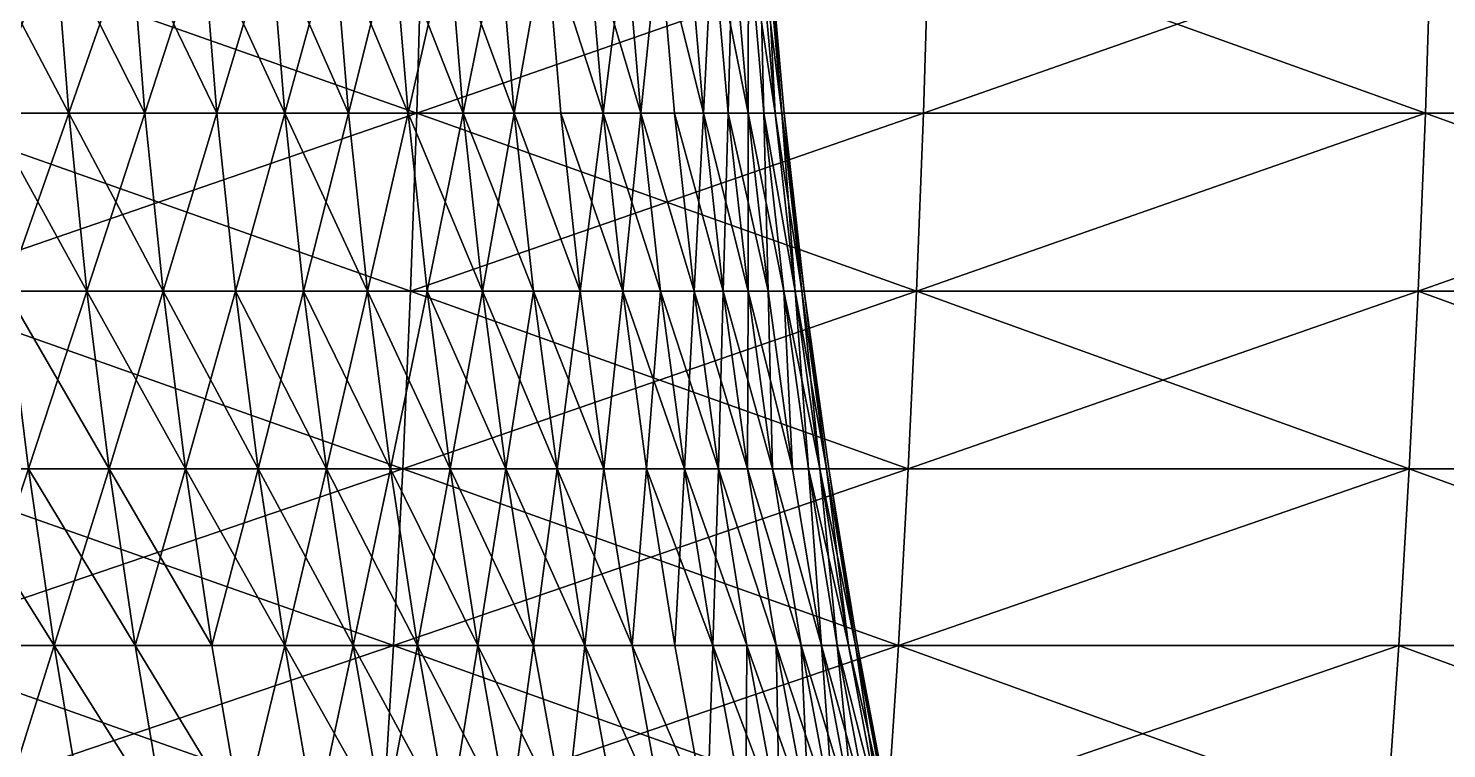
# Model space of a CAD drawing. Header units: millimetres. Extents: x -3250 to 6200, y -3250 to 3250.
# Drawn here: x 4519.8 to 4677.7, y -150.4 to -70.2 of the extents above; entities that cross this region are included whole.
import ezdxf

# ---------------------------------------------------------------- set-up
doc = ezdxf.new("R2010")
doc.units = ezdxf.units.MM
doc.header["$MEASUREMENT"] = 0
doc.layers.add('MESH_3D', color=2, linetype='CONTINUOUS')

msp = doc.modelspace()

# ---------------------------------------------------------------- linework, layer by layer
at = {"layer": 'MESH_3D'}
for points in [[(4506.75, -59.78, 508.76), (4563.1, -79.65, 528.74), (4506.24, -79.65, 510.42)], [(4563.1, -79.65, 26171.26), (4506.75, -59.78, 26191.24), (4506.24, -79.65, 26189.58)], [(4506.75, -59.78, 508.76), (4563.66, -59.78, 527.09), (4563.1, -79.65, 528.74)], [(4563.66, -59.78, 26172.91), (4506.75, -59.78, 26191.24), (4563.1, -79.65, 26171.26)], [(4513.89, -59.78, 2434.01), (4524.36, -79.65, 2451.17), (4522.79, -59.78, 2451.92)], [(4515.44, -79.65, 2433.22), (4524.36, -79.65, 2451.17), (4513.89, -59.78, 2434.01)], [(4522.79, -59.78, 24248.08), (4515.44, -79.65, 24266.78), (4513.89, -59.78, 24265.99)], [(4524.36, -79.65, 24248.83), (4515.44, -79.65, 24266.78), (4522.79, -59.78, 24248.08)], [(4524.36, -79.65, 2451.17), (4531.24, -59.78, 2470.05), (4522.79, -59.78, 2451.92)], [(4532.83, -79.65, 24230.66), (4522.79, -59.78, 24248.08), (4531.24, -59.78, 24229.95)], [(4532.83, -79.65, 24230.66), (4524.36, -79.65, 24248.83), (4522.79, -59.78, 24248.08)], [(4524.36, -79.65, 2451.17), (4532.83, -79.65, 2469.34), (4531.24, -59.78, 2470.05)], [(4532.83, -79.65, 2469.34), (4539.24, -59.78, 2488.38), (4531.24, -59.78, 2470.05)], [(4540.84, -79.65, 24212.29), (4531.24, -59.78, 24229.95), (4539.24, -59.78, 24211.62)], [(4540.84, -79.65, 24212.29), (4532.83, -79.65, 24230.66), (4531.24, -59.78, 24229.95)], [(4532.83, -79.65, 2469.34), (4540.84, -79.65, 2487.71), (4539.24, -59.78, 2488.38)], [(4540.84, -79.65, 2487.71), (4546.78, -59.78, 2506.91), (4539.24, -59.78, 2488.38)], [(4548.4, -79.65, 24193.73), (4540.84, -79.65, 24212.29), (4539.24, -59.78, 24211.62)], [(4548.4, -79.65, 24193.73), (4539.24, -59.78, 24211.62), (4546.78, -59.78, 24193.09)], [(4540.84, -79.65, 2487.71), (4548.4, -79.65, 2506.27), (4546.78, -59.78, 2506.91)], [(4546.78, -59.78, 2506.91), (4555.49, -79.65, 2525.02), (4553.86, -59.78, 2525.62)], [(4548.4, -79.65, 2506.27), (4555.49, -79.65, 2525.02), (4546.78, -59.78, 2506.91)], [(4553.86, -59.78, 24174.38), (4548.4, -79.65, 24193.73), (4546.78, -59.78, 24193.09)], [(4555.49, -79.65, 24174.98), (4548.4, -79.65, 24193.73), (4553.86, -59.78, 24174.38)], [(4555.49, -79.65, 2525.02), (4560.46, -59.78, 2544.5), (4553.86, -59.78, 2525.62)], [(4562.11, -79.65, 24156.06), (4555.49, -79.65, 24174.98), (4553.86, -59.78, 24174.38)], [(4562.11, -79.65, 24156.06), (4553.86, -59.78, 24174.38), (4560.46, -59.78, 24155.5)], [(4555.49, -79.65, 2525.02), (4562.11, -79.65, 2543.94), (4560.46, -59.78, 2544.5)], [(4562.11, -79.65, 2543.94), (4566.6, -59.78, 2563.54), (4560.46, -59.78, 2544.5)], [(4568.26, -79.65, 24136.98), (4560.46, -59.78, 24155.5), (4566.6, -59.78, 24136.46)], [(4568.26, -79.65, 24136.98), (4562.11, -79.65, 24156.06), (4560.46, -59.78, 24155.5)], [(4562.11, -79.65, 2543.94), (4568.26, -79.65, 2563.02), (4566.6, -59.78, 2563.54)], [(4563.1, -79.65, 528.74), (4620.08, -59.78, 546.84), (4619.49, -79.65, 548.47)], [(4563.66, -59.78, 527.09), (4620.08, -59.78, 546.84), (4563.1, -79.65, 528.74)], [(4620.08, -59.78, 26153.16), (4563.1, -79.65, 26171.26), (4619.49, -79.65, 26151.53)], [(4620.08, -59.78, 26153.16), (4563.66, -59.78, 26172.91), (4563.1, -79.65, 26171.26)], [(4568.26, -79.65, 2563.02), (4572.25, -59.78, 2582.72), (4566.6, -59.78, 2563.54)], [(4573.93, -79.65, 24117.75), (4566.6, -59.78, 24136.46), (4572.25, -59.78, 24117.28)], [(4573.93, -79.65, 24117.75), (4568.26, -79.65, 24136.98), (4566.6, -59.78, 24136.46)], [(4568.26, -79.65, 2563.02), (4573.93, -79.65, 2582.25), (4572.25, -59.78, 2582.72)], [(4573.93, -79.65, 2582.25), (4577.43, -59.78, 2602.04), (4572.25, -59.78, 2582.72)], [(4577.43, -59.78, 24097.96), (4573.93, -79.65, 24117.75), (4572.25, -59.78, 24117.28)], [(4573.93, -79.65, 2582.25), (4579.11, -79.65, 2601.61), (4577.43, -59.78, 2602.04)], [(4579.11, -79.65, 24098.39), (4573.93, -79.65, 24117.75), (4577.43, -59.78, 24097.96)], [(4577.43, -59.78, 2602.04), (4583.82, -79.65, 2621.1), (4582.12, -59.78, 2621.49)], [(4579.11, -79.65, 2601.61), (4583.82, -79.65, 2621.1), (4577.43, -59.78, 2602.04)], [(4583.82, -79.65, 24078.9), (4579.11, -79.65, 24098.39), (4577.43, -59.78, 24097.96)], [(4583.82, -79.65, 24078.9), (4577.43, -59.78, 24097.96), (4582.12, -59.78, 24078.51)], [(4583.82, -79.65, 2621.1), (4586.33, -59.78, 2641.04), (4582.12, -59.78, 2621.49)], [(4588.03, -79.65, 24059.3), (4583.82, -79.65, 24078.9), (4582.12, -59.78, 24078.51)], [(4588.03, -79.65, 24059.3), (4582.12, -59.78, 24078.51), (4586.33, -59.78, 24058.96)], [(4583.82, -79.65, 2621.1), (4588.03, -79.65, 2640.7), (4586.33, -59.78, 2641.04)], [(4588.03, -79.65, 2640.7), (4590.05, -59.78, 2660.69), (4586.33, -59.78, 2641.04)], [(4590.05, -59.78, 24039.31), (4588.03, -79.65, 24059.3), (4586.33, -59.78, 24058.96)], [(4588.03, -79.65, 2640.7), (4591.76, -79.65, 2660.39), (4590.05, -59.78, 2660.69)], [(4591.76, -79.65, 24039.61), (4588.03, -79.65, 24059.3), (4590.05, -59.78, 24039.31)], [(4590.05, -59.78, 2660.69), (4595, -79.65, 2680.17), (4593.28, -59.78, 2680.43)], [(4591.76, -79.65, 2660.39), (4595, -79.65, 2680.17), (4590.05, -59.78, 2660.69)], [(4595, -79.65, 24019.83), (4590.05, -59.78, 24039.31), (4593.28, -59.78, 24019.57)], [(4595, -79.65, 24019.83), (4591.76, -79.65, 24039.61), (4590.05, -59.78, 24039.31)], [(4595, -79.65, 2680.17), (4596.01, -59.78, 2700.25), (4593.28, -59.78, 2680.43)], [(4596.01, -59.78, 23999.75), (4595, -79.65, 24019.83), (4593.28, -59.78, 24019.57)], [(4595, -79.65, 2680.17), (4597.74, -79.65, 2700.03), (4596.01, -59.78, 2700.25)], [(4597.74, -79.65, 23999.97), (4595, -79.65, 24019.83), (4596.01, -59.78, 23999.75)], [(4597.74, -79.65, 2700.03), (4598.25, -59.78, 2720.12), (4596.01, -59.78, 2700.25)], [(4599.98, -79.65, 23980.05), (4597.74, -79.65, 23999.97), (4596.01, -59.78, 23999.75)], [(4599.98, -79.65, 23980.05), (4596.01, -59.78, 23999.75), (4598.25, -59.78, 23979.88)], [(4597.74, -79.65, 2700.03), (4599.98, -79.65, 2719.95), (4598.25, -59.78, 2720.12)], [(4599.98, -79.65, 2719.95), (4599.99, -59.78, 2740.05), (4598.25, -59.78, 2720.12)], [(4599.99, -59.78, 23959.95), (4599.98, -79.65, 23980.05), (4598.25, -59.78, 23979.88)], [(4599.98, -79.65, 2719.95), (4601.73, -79.65, 2739.92), (4599.99, -59.78, 2740.05)], [(4601.73, -79.65, 23960.08), (4599.98, -79.65, 23980.05), (4599.99, -59.78, 23959.95)], [(4601.73, -79.65, 2739.92), (4601.24, -59.78, 2760.01), (4599.99, -59.78, 2740.05)], [(4602.98, -79.65, 23940.07), (4599.99, -59.78, 23959.95), (4601.24, -59.78, 23939.99)], [(4602.98, -79.65, 23940.07), (4601.73, -79.65, 23960.08), (4599.99, -59.78, 23959.95)], [(4602.98, -79.65, 2759.93), (4601.99, -59.78, 2780), (4601.24, -59.78, 2760.01)], [(4601.73, -79.65, 2739.92), (4602.98, -79.65, 2759.93), (4601.24, -59.78, 2760.01)], [(4603.73, -79.65, 23920.04), (4601.24, -59.78, 23939.99), (4601.99, -59.78, 23920)], [(4603.73, -79.65, 23920.04), (4602.98, -79.65, 23940.07), (4601.24, -59.78, 23939.99)], [(4603.73, -79.65, 2779.96), (4602.24, -59.78, 2800), (4601.99, -59.78, 2780)], [(4602.98, -79.65, 2759.93), (4603.73, -79.65, 2779.96), (4601.99, -59.78, 2780)], [(4603.73, -79.65, 23920.04), (4601.99, -59.78, 23920), (4602.24, -59.78, 23900)], [(4603.73, -79.65, 2779.96), (4603.98, -79.65, 2800), (4602.24, -59.78, 2800)], [(4602.24, -59.78, 23900), (4602.24, -59.78, 2800), (4603.98, -79.65, 2800)], [(4603.98, -79.65, 23900), (4602.24, -59.78, 23900), (4603.98, -79.65, 2800)], [(4603.73, -79.65, 23920.04), (4602.24, -59.78, 23900), (4603.98, -79.65, 23900)], [(4620.08, -59.78, 546.84), (4675.37, -79.65, 569.6), (4619.49, -79.65, 548.47)], [(4676, -59.78, 26132.01), (4620.08, -59.78, 26153.16), (4619.49, -79.65, 26151.53)], [(4676, -59.78, 26132.01), (4619.49, -79.65, 26151.53), (4675.37, -79.65, 26130.4)], [(4620.08, -59.78, 546.84), (4676, -59.78, 567.99), (4675.37, -79.65, 569.6)], [(4676, -59.78, 567.99), (4730.7, -79.65, 592.12), (4675.37, -79.65, 569.6)], [(4730.7, -79.65, 26107.88), (4676, -59.78, 26132.01), (4675.37, -79.65, 26130.4)], [(4676, -59.78, 567.99), (4731.37, -59.78, 590.52), (4730.7, -79.65, 592.12)], [(4731.37, -59.78, 26109.48), (4676, -59.78, 26132.01), (4730.7, -79.65, 26107.88)], [(4506.24, -79.65, 510.42), (4562.39, -99.47, 530.86), (4505.58, -99.47, 512.56)], [(4563.1, -79.65, 26171.26), (4506.24, -79.65, 26189.58), (4505.58, -99.47, 26187.44)], [(4563.1, -79.65, 26171.26), (4505.58, -99.47, 26187.44), (4562.39, -99.47, 26169.14)], [(4506.24, -79.65, 510.42), (4563.1, -79.65, 528.74), (4562.39, -99.47, 530.86)], [(4517.42, -99.47, 2432.2), (4524.36, -79.65, 2451.17), (4515.44, -79.65, 2433.22)], [(4526.37, -99.47, 24249.8), (4515.44, -79.65, 24266.78), (4524.36, -79.65, 24248.83)], [(4526.37, -99.47, 24249.8), (4517.42, -99.47, 24267.8), (4515.44, -79.65, 24266.78)], [(4517.42, -99.47, 2432.2), (4526.37, -99.47, 2450.2), (4524.36, -79.65, 2451.17)], [(4526.37, -99.47, 2450.2), (4532.83, -79.65, 2469.34), (4524.36, -79.65, 2451.17)], [(4534.86, -99.47, 24231.58), (4524.36, -79.65, 24248.83), (4532.83, -79.65, 24230.66)], [(4534.86, -99.47, 24231.58), (4526.37, -99.47, 24249.8), (4524.36, -79.65, 24248.83)], [(4526.37, -99.47, 2450.2), (4534.86, -99.47, 2468.42), (4532.83, -79.65, 2469.34)], [(4534.86, -99.47, 2468.42), (4540.84, -79.65, 2487.71), (4532.83, -79.65, 2469.34)], [(4540.84, -79.65, 24212.29), (4534.86, -99.47, 24231.58), (4532.83, -79.65, 24230.66)], [(4534.86, -99.47, 2468.42), (4542.9, -99.47, 2486.84), (4540.84, -79.65, 2487.71)], [(4542.9, -99.47, 24213.16), (4534.86, -99.47, 24231.58), (4540.84, -79.65, 24212.29)], [(4542.9, -99.47, 2486.84), (4548.4, -79.65, 2506.27), (4540.84, -79.65, 2487.71)], [(4548.4, -79.65, 24193.73), (4542.9, -99.47, 24213.16), (4540.84, -79.65, 24212.29)], [(4542.9, -99.47, 2486.84), (4550.48, -99.47, 2505.46), (4548.4, -79.65, 2506.27)], [(4550.48, -99.47, 24194.54), (4542.9, -99.47, 24213.16), (4548.4, -79.65, 24193.73)], [(4550.48, -99.47, 2505.46), (4555.49, -79.65, 2525.02), (4548.4, -79.65, 2506.27)], [(4557.59, -99.47, 24175.74), (4550.48, -99.47, 24194.54), (4548.4, -79.65, 24193.73)], [(4557.59, -99.47, 24175.74), (4548.4, -79.65, 24193.73), (4555.49, -79.65, 24174.98)], [(4550.48, -99.47, 2505.46), (4557.59, -99.47, 2524.26), (4555.49, -79.65, 2525.02)], [(4557.59, -99.47, 2524.26), (4562.11, -79.65, 2543.94), (4555.49, -79.65, 2525.02)], [(4562.11, -79.65, 24156.06), (4557.59, -99.47, 24175.74), (4555.49, -79.65, 24174.98)], [(4557.59, -99.47, 2524.26), (4564.23, -99.47, 2543.23), (4562.11, -79.65, 2543.94)], [(4564.23, -99.47, 24156.77), (4557.59, -99.47, 24175.74), (4562.11, -79.65, 24156.06)], [(4564.23, -99.47, 2543.23), (4568.26, -79.65, 2563.02), (4562.11, -79.65, 2543.94)], [(4570.39, -99.47, 24137.63), (4562.11, -79.65, 24156.06), (4568.26, -79.65, 24136.98)], [(4570.39, -99.47, 24137.63), (4564.23, -99.47, 24156.77), (4562.11, -79.65, 24156.06)], [(4563.1, -79.65, 528.74), (4618.72, -99.47, 550.57), (4562.39, -99.47, 530.86)], [(4619.49, -79.65, 26151.53), (4563.1, -79.65, 26171.26), (4562.39, -99.47, 26169.14)], [(4619.49, -79.65, 26151.53), (4562.39, -99.47, 26169.14), (4618.72, -99.47, 26149.43)], [(4563.1, -79.65, 528.74), (4619.49, -79.65, 548.47), (4618.72, -99.47, 550.57)], [(4564.23, -99.47, 2543.23), (4570.39, -99.47, 2562.37), (4568.26, -79.65, 2563.02)], [(4570.39, -99.47, 2562.37), (4573.93, -79.65, 2582.25), (4568.26, -79.65, 2563.02)], [(4576.08, -99.47, 24118.35), (4570.39, -99.47, 24137.63), (4568.26, -79.65, 24136.98)], [(4576.08, -99.47, 24118.35), (4568.26, -79.65, 24136.98), (4573.93, -79.65, 24117.75)], [(4570.39, -99.47, 2562.37), (4576.08, -99.47, 2581.65), (4573.93, -79.65, 2582.25)], [(4573.93, -79.65, 2582.25), (4581.28, -99.47, 2601.06), (4579.11, -79.65, 2601.61)], [(4576.08, -99.47, 2581.65), (4581.28, -99.47, 2601.06), (4573.93, -79.65, 2582.25)], [(4581.28, -99.47, 24098.94), (4573.93, -79.65, 24117.75), (4579.11, -79.65, 24098.39)], [(4581.28, -99.47, 24098.94), (4576.08, -99.47, 24118.35), (4573.93, -79.65, 24117.75)], [(4581.28, -99.47, 2601.06), (4583.82, -79.65, 2621.1), (4579.11, -79.65, 2601.61)], [(4586, -99.47, 24079.4), (4581.28, -99.47, 24098.94), (4579.11, -79.65, 24098.39)], [(4586, -99.47, 24079.4), (4579.11, -79.65, 24098.39), (4583.82, -79.65, 24078.9)], [(4581.28, -99.47, 2601.06), (4586, -99.47, 2620.6), (4583.82, -79.65, 2621.1)], [(4586, -99.47, 2620.6), (4588.03, -79.65, 2640.7), (4583.82, -79.65, 2621.1)], [(4590.22, -99.47, 24059.75), (4583.82, -79.65, 24078.9), (4588.03, -79.65, 24059.3)], [(4590.22, -99.47, 24059.75), (4586, -99.47, 24079.4), (4583.82, -79.65, 24078.9)], [(4586, -99.47, 2620.6), (4590.22, -99.47, 2640.25), (4588.03, -79.65, 2640.7)], [(4588.03, -79.65, 2640.7), (4593.96, -99.47, 2660), (4591.76, -79.65, 2660.39)], [(4590.22, -99.47, 2640.25), (4593.96, -99.47, 2660), (4588.03, -79.65, 2640.7)], [(4593.96, -99.47, 24040), (4590.22, -99.47, 24059.75), (4588.03, -79.65, 24059.3)], [(4593.96, -99.47, 24040), (4588.03, -79.65, 24059.3), (4591.76, -79.65, 24039.61)], [(4593.96, -99.47, 2660), (4595, -79.65, 2680.17), (4591.76, -79.65, 2660.39)], [(4597.2, -99.47, 24020.16), (4593.96, -99.47, 24040), (4591.76, -79.65, 24039.61)], [(4597.2, -99.47, 24020.16), (4591.76, -79.65, 24039.61), (4595, -79.65, 24019.83)], [(4593.96, -99.47, 2660), (4597.2, -99.47, 2679.84), (4595, -79.65, 2680.17)], [(4597.2, -99.47, 2679.84), (4597.74, -79.65, 2700.03), (4595, -79.65, 2680.17)], [(4599.95, -99.47, 24000.25), (4597.2, -99.47, 24020.16), (4595, -79.65, 24019.83)], [(4599.95, -99.47, 24000.25), (4595, -79.65, 24019.83), (4597.74, -79.65, 23999.97)], [(4597.2, -99.47, 2679.84), (4599.95, -99.47, 2699.75), (4597.74, -79.65, 2700.03)], [(4599.95, -99.47, 2699.75), (4599.98, -79.65, 2719.95), (4597.74, -79.65, 2700.03)], [(4602.2, -99.47, 23980.27), (4599.95, -99.47, 24000.25), (4597.74, -79.65, 23999.97)], [(4602.2, -99.47, 23980.27), (4597.74, -79.65, 23999.97), (4599.98, -79.65, 23980.05)], [(4599.95, -99.47, 2699.75), (4602.2, -99.47, 2719.73), (4599.98, -79.65, 2719.95)], [(4602.2, -99.47, 2719.73), (4601.73, -79.65, 2739.92), (4599.98, -79.65, 2719.95)], [(4603.95, -99.47, 23960.25), (4602.2, -99.47, 23980.27), (4599.98, -79.65, 23980.05)], [(4603.95, -99.47, 23960.25), (4599.98, -79.65, 23980.05), (4601.73, -79.65, 23960.08)], [(4601.73, -79.65, 2739.92), (4605.21, -99.47, 2759.81), (4602.98, -79.65, 2759.93)], [(4603.95, -99.47, 2739.75), (4605.21, -99.47, 2759.81), (4601.73, -79.65, 2739.92)], [(4602.2, -99.47, 2719.73), (4603.95, -99.47, 2739.75), (4601.73, -79.65, 2739.92)], [(4605.21, -99.47, 23940.19), (4603.95, -99.47, 23960.25), (4601.73, -79.65, 23960.08)], [(4605.21, -99.47, 23940.19), (4601.73, -79.65, 23960.08), (4602.98, -79.65, 23940.07)], [(4605.21, -99.47, 2759.81), (4603.73, -79.65, 2779.96), (4602.98, -79.65, 2759.93)], [(4605.96, -99.47, 23920.1), (4605.21, -99.47, 23940.19), (4602.98, -79.65, 23940.07)], [(4605.96, -99.47, 23920.1), (4602.98, -79.65, 23940.07), (4603.73, -79.65, 23920.04)], [(4603.73, -79.65, 2779.96), (4606.21, -99.47, 2800), (4603.98, -79.65, 2800)], [(4605.96, -99.47, 2779.9), (4606.21, -99.47, 2800), (4603.73, -79.65, 2779.96)], [(4605.21, -99.47, 2759.81), (4605.96, -99.47, 2779.9), (4603.73, -79.65, 2779.96)], [(4605.96, -99.47, 23920.1), (4603.73, -79.65, 23920.04), (4603.98, -79.65, 23900)], [(4606.21, -99.47, 23900), (4603.98, -79.65, 23900), (4603.98, -79.65, 2800)], [(4606.21, -99.47, 23900), (4603.98, -79.65, 2800), (4606.21, -99.47, 2800)], [(4605.96, -99.47, 23920.1), (4603.98, -79.65, 23900), (4606.21, -99.47, 23900)], [(4618.72, -99.47, 550.57), (4675.37, -79.65, 569.6), (4674.55, -99.47, 571.68)], [(4619.49, -79.65, 548.47), (4675.37, -79.65, 569.6), (4618.72, -99.47, 550.57)], [(4675.37, -79.65, 26130.4), (4618.72, -99.47, 26149.43), (4674.55, -99.47, 26128.32)], [(4675.37, -79.65, 26130.4), (4619.49, -79.65, 26151.53), (4618.72, -99.47, 26149.43)], [(4675.37, -79.65, 569.6), (4729.83, -99.47, 594.18), (4674.55, -99.47, 571.68)], [(4730.7, -79.65, 26107.88), (4674.55, -99.47, 26128.32), (4729.83, -99.47, 26105.82)], [(4730.7, -79.65, 26107.88), (4675.37, -79.65, 26130.4), (4674.55, -99.47, 26128.32)], [(4675.37, -79.65, 569.6), (4730.7, -79.65, 592.12), (4729.83, -99.47, 594.18)], [(4505.58, -99.47, 512.56), (4561.52, -119.23, 533.44), (4504.78, -119.23, 515.16)], [(4561.52, -119.23, 26166.56), (4505.58, -99.47, 26187.44), (4504.78, -119.23, 26184.84)], [(4505.58, -99.47, 512.56), (4562.39, -99.47, 530.86), (4561.52, -119.23, 533.44)], [(4562.39, -99.47, 26169.14), (4505.58, -99.47, 26187.44), (4561.52, -119.23, 26166.56)], [(4510.42, -119.23, 2413.12), (4519.85, -119.23, 2430.96), (4517.42, -99.47, 2432.2)], [(4519.85, -119.23, 2430.96), (4526.37, -99.47, 2450.2), (4517.42, -99.47, 2432.2)], [(4528.83, -119.23, 24250.98), (4519.85, -119.23, 24269.04), (4517.42, -99.47, 24267.8)], [(4528.83, -119.23, 24250.98), (4517.42, -99.47, 24267.8), (4526.37, -99.47, 24249.8)], [(4519.85, -119.23, 2430.96), (4528.83, -119.23, 2449.02), (4526.37, -99.47, 2450.2)], [(4528.83, -119.23, 2449.02), (4534.86, -99.47, 2468.42), (4526.37, -99.47, 2450.2)], [(4537.35, -119.23, 24232.7), (4528.83, -119.23, 24250.98), (4526.37, -99.47, 24249.8)], [(4537.35, -119.23, 24232.7), (4526.37, -99.47, 24249.8), (4534.86, -99.47, 24231.58)], [(4528.83, -119.23, 2449.02), (4537.35, -119.23, 2467.3), (4534.86, -99.47, 2468.42)], [(4537.35, -119.23, 2467.3), (4542.9, -99.47, 2486.84), (4534.86, -99.47, 2468.42)], [(4545.41, -119.23, 24214.22), (4534.86, -99.47, 24231.58), (4542.9, -99.47, 24213.16)], [(4545.41, -119.23, 24214.22), (4537.35, -119.23, 24232.7), (4534.86, -99.47, 24231.58)], [(4537.35, -119.23, 2467.3), (4545.41, -119.23, 2485.78), (4542.9, -99.47, 2486.84)], [(4545.41, -119.23, 2485.78), (4550.48, -99.47, 2505.46), (4542.9, -99.47, 2486.84)], [(4553.02, -119.23, 24195.54), (4545.41, -119.23, 24214.22), (4542.9, -99.47, 24213.16)], [(4553.02, -119.23, 24195.54), (4542.9, -99.47, 24213.16), (4550.48, -99.47, 24194.54)], [(4545.41, -119.23, 2485.78), (4553.02, -119.23, 2504.46), (4550.48, -99.47, 2505.46)], [(4553.02, -119.23, 2504.46), (4557.59, -99.47, 2524.26), (4550.48, -99.47, 2505.46)], [(4560.15, -119.23, 24176.67), (4553.02, -119.23, 24195.54), (4550.48, -99.47, 24194.54)], [(4560.15, -119.23, 24176.67), (4550.48, -99.47, 24194.54), (4557.59, -99.47, 24175.74)], [(4553.02, -119.23, 2504.46), (4560.15, -119.23, 2523.33), (4557.59, -99.47, 2524.26)], [(4560.15, -119.23, 2523.33), (4564.23, -99.47, 2543.23), (4557.59, -99.47, 2524.26)], [(4566.81, -119.23, 24157.64), (4560.15, -119.23, 24176.67), (4557.59, -99.47, 24175.74)], [(4566.81, -119.23, 24157.64), (4557.59, -99.47, 24175.74), (4564.23, -99.47, 24156.77)], [(4560.15, -119.23, 2523.33), (4566.81, -119.23, 2542.36), (4564.23, -99.47, 2543.23)], [(4562.39, -99.47, 530.86), (4617.79, -119.23, 553.13), (4561.52, -119.23, 533.44)], [(4618.72, -99.47, 26149.43), (4562.39, -99.47, 26169.14), (4561.52, -119.23, 26166.56)], [(4618.72, -99.47, 26149.43), (4561.52, -119.23, 26166.56), (4617.79, -119.23, 26146.87)], [(4562.39, -99.47, 530.86), (4618.72, -99.47, 550.57), (4617.79, -119.23, 553.13)], [(4566.81, -119.23, 2542.36), (4570.39, -99.47, 2562.37), (4564.23, -99.47, 2543.23)], [(4573, -119.23, 24138.44), (4566.81, -119.23, 24157.64), (4564.23, -99.47, 24156.77)], [(4573, -119.23, 24138.44), (4564.23, -99.47, 24156.77), (4570.39, -99.47, 24137.63)], [(4566.81, -119.23, 2542.36), (4573, -119.23, 2561.56), (4570.39, -99.47, 2562.37)], [(4573, -119.23, 2561.56), (4576.08, -99.47, 2581.65), (4570.39, -99.47, 2562.37)], [(4578.7, -119.23, 24119.09), (4573, -119.23, 24138.44), (4570.39, -99.47, 24137.63)], [(4578.7, -119.23, 24119.09), (4570.39, -99.47, 24137.63), (4576.08, -99.47, 24118.35)], [(4573, -119.23, 2561.56), (4578.7, -119.23, 2580.91), (4576.08, -99.47, 2581.65)], [(4578.7, -119.23, 2580.91), (4581.28, -99.47, 2601.06), (4576.08, -99.47, 2581.65)], [(4583.92, -119.23, 24099.61), (4578.7, -119.23, 24119.09), (4576.08, -99.47, 24118.35)], [(4583.92, -119.23, 24099.61), (4576.08, -99.47, 24118.35), (4581.28, -99.47, 24098.94)], [(4578.7, -119.23, 2580.91), (4583.92, -119.23, 2600.39), (4581.28, -99.47, 2601.06)], [(4583.92, -119.23, 2600.39), (4586, -99.47, 2620.6), (4581.28, -99.47, 2601.06)], [(4586, -99.47, 24079.4), (4583.92, -119.23, 24099.61), (4581.28, -99.47, 24098.94)], [(4583.92, -119.23, 2600.39), (4588.65, -119.23, 2619.99), (4586, -99.47, 2620.6)], [(4588.65, -119.23, 24080.01), (4583.92, -119.23, 24099.61), (4586, -99.47, 24079.4)], [(4588.65, -119.23, 2619.99), (4590.22, -99.47, 2640.25), (4586, -99.47, 2620.6)], [(4592.9, -119.23, 24060.29), (4586, -99.47, 24079.4), (4590.22, -99.47, 24059.75)], [(4592.9, -119.23, 24060.29), (4588.65, -119.23, 24080.01), (4586, -99.47, 24079.4)], [(4588.65, -119.23, 2619.99), (4592.9, -119.23, 2639.71), (4590.22, -99.47, 2640.25)], [(4592.9, -119.23, 2639.71), (4593.96, -99.47, 2660), (4590.22, -99.47, 2640.25)], [(4596.65, -119.23, 24040.47), (4592.9, -119.23, 24060.29), (4590.22, -99.47, 24059.75)], [(4596.65, -119.23, 24040.47), (4590.22, -99.47, 24059.75), (4593.96, -99.47, 24040)], [(4592.9, -119.23, 2639.71), (4596.65, -119.23, 2659.53), (4593.96, -99.47, 2660)], [(4596.65, -119.23, 2659.53), (4597.2, -99.47, 2679.84), (4593.96, -99.47, 2660)], [(4599.9, -119.23, 24020.57), (4593.96, -99.47, 24040), (4597.2, -99.47, 24020.16)], [(4599.9, -119.23, 24020.57), (4596.65, -119.23, 24040.47), (4593.96, -99.47, 24040)], [(4596.65, -119.23, 2659.53), (4599.9, -119.23, 2679.43), (4597.2, -99.47, 2679.84)], [(4599.9, -119.23, 2679.43), (4599.95, -99.47, 2699.75), (4597.2, -99.47, 2679.84)], [(4602.66, -119.23, 24000.59), (4599.9, -119.23, 24020.57), (4597.2, -99.47, 24020.16)], [(4602.66, -119.23, 24000.59), (4597.2, -99.47, 24020.16), (4599.95, -99.47, 24000.25)], [(4599.9, -119.23, 2679.43), (4602.66, -119.23, 2699.41), (4599.95, -99.47, 2699.75)], [(4602.66, -119.23, 2699.41), (4602.2, -99.47, 2719.73), (4599.95, -99.47, 2699.75)], [(4604.92, -119.23, 23980.54), (4602.66, -119.23, 24000.59), (4599.95, -99.47, 24000.25)], [(4604.92, -119.23, 23980.54), (4599.95, -99.47, 24000.25), (4602.2, -99.47, 23980.27)], [(4604.92, -119.23, 2719.46), (4603.95, -99.47, 2739.75), (4602.2, -99.47, 2719.73)], [(4602.66, -119.23, 2699.41), (4604.92, -119.23, 2719.46), (4602.2, -99.47, 2719.73)], [(4603.95, -99.47, 23960.25), (4604.92, -119.23, 23980.54), (4602.2, -99.47, 23980.27)], [(4606.67, -119.23, 2739.55), (4605.21, -99.47, 2759.81), (4603.95, -99.47, 2739.75)], [(4604.92, -119.23, 2719.46), (4606.67, -119.23, 2739.55), (4603.95, -99.47, 2739.75)], [(4606.67, -119.23, 23960.45), (4604.92, -119.23, 23980.54), (4603.95, -99.47, 23960.25)], [(4607.93, -119.23, 23940.32), (4606.67, -119.23, 23960.45), (4603.95, -99.47, 23960.25)], [(4607.93, -119.23, 23940.32), (4603.95, -99.47, 23960.25), (4605.21, -99.47, 23940.19)], [(4607.93, -119.23, 2759.68), (4605.96, -99.47, 2779.9), (4605.21, -99.47, 2759.81)], [(4606.67, -119.23, 2739.55), (4607.93, -119.23, 2759.68), (4605.21, -99.47, 2759.81)], [(4608.68, -119.23, 23920.17), (4607.93, -119.23, 23940.32), (4605.21, -99.47, 23940.19)], [(4608.68, -119.23, 23920.17), (4605.21, -99.47, 23940.19), (4605.96, -99.47, 23920.1)], [(4608.68, -119.23, 2779.83), (4606.21, -99.47, 2800), (4605.96, -99.47, 2779.9)], [(4607.93, -119.23, 2759.68), (4608.68, -119.23, 2779.83), (4605.96, -99.47, 2779.9)], [(4608.68, -119.23, 23920.17), (4605.96, -99.47, 23920.1), (4606.21, -99.47, 23900)], [(4608.68, -119.23, 2779.83), (4608.94, -119.23, 2800), (4606.21, -99.47, 2800)], [(4608.94, -119.23, 23900), (4606.21, -99.47, 2800), (4608.94, -119.23, 2800)], [(4608.94, -119.23, 23900), (4606.21, -99.47, 23900), (4606.21, -99.47, 2800)], [(4608.68, -119.23, 23920.17), (4606.21, -99.47, 23900), (4608.94, -119.23, 23900)], [(4618.72, -99.47, 550.57), (4673.55, -119.23, 574.22), (4617.79, -119.23, 553.13)], [(4674.55, -99.47, 26128.32), (4618.72, -99.47, 26149.43), (4617.79, -119.23, 26146.87)], [(4674.55, -99.47, 26128.32), (4617.79, -119.23, 26146.87), (4673.55, -119.23, 26125.78)], [(4618.72, -99.47, 550.57), (4674.55, -99.47, 571.68), (4673.55, -119.23, 574.22)], [(4674.55, -99.47, 571.68), (4728.77, -119.23, 596.69), (4673.55, -119.23, 574.22)], [(4728.77, -119.23, 26103.31), (4674.55, -99.47, 26128.32), (4673.55, -119.23, 26125.78)], [(4674.55, -99.47, 571.68), (4729.83, -99.47, 594.18), (4728.77, -119.23, 596.69)], [(4729.83, -99.47, 26105.82), (4674.55, -99.47, 26128.32), (4728.77, -119.23, 26103.31)], [(4503.83, -138.92, 518.24), (4561.52, -119.23, 533.44), (4560.5, -138.92, 536.5)], [(4504.78, -119.23, 515.16), (4561.52, -119.23, 533.44), (4503.83, -138.92, 518.24)], [(4560.5, -138.92, 26163.5), (4504.78, -119.23, 26184.84), (4503.83, -138.92, 26181.76)], [(4561.52, -119.23, 26166.56), (4504.78, -119.23, 26184.84), (4560.5, -138.92, 26163.5)], [(4513.25, -138.92, 2411.58), (4519.85, -119.23, 2430.96), (4510.42, -119.23, 2413.12)], [(4522.71, -138.92, 24270.51), (4510.42, -119.23, 24286.88), (4519.85, -119.23, 24269.04)], [(4522.71, -138.92, 24270.51), (4513.25, -138.92, 24288.42), (4510.42, -119.23, 24286.88)], [(4513.25, -138.92, 2411.58), (4522.71, -138.92, 2429.49), (4519.85, -119.23, 2430.96)], [(4519.85, -119.23, 2430.96), (4531.73, -138.92, 2447.62), (4528.83, -119.23, 2449.02)], [(4522.71, -138.92, 2429.49), (4531.73, -138.92, 2447.62), (4519.85, -119.23, 2430.96)], [(4528.83, -119.23, 24250.98), (4522.71, -138.92, 24270.51), (4519.85, -119.23, 24269.04)], [(4531.73, -138.92, 24252.38), (4522.71, -138.92, 24270.51), (4528.83, -119.23, 24250.98)], [(4531.73, -138.92, 2447.62), (4537.35, -119.23, 2467.3), (4528.83, -119.23, 2449.02)], [(4540.28, -138.92, 24234.03), (4528.83, -119.23, 24250.98), (4537.35, -119.23, 24232.7)], [(4540.28, -138.92, 24234.03), (4531.73, -138.92, 24252.38), (4528.83, -119.23, 24250.98)], [(4531.73, -138.92, 2447.62), (4540.28, -138.92, 2465.97), (4537.35, -119.23, 2467.3)], [(4540.28, -138.92, 2465.97), (4545.41, -119.23, 2485.78), (4537.35, -119.23, 2467.3)], [(4548.38, -138.92, 24215.47), (4540.28, -138.92, 24234.03), (4537.35, -119.23, 24232.7)], [(4548.38, -138.92, 24215.47), (4537.35, -119.23, 24232.7), (4545.41, -119.23, 24214.22)], [(4540.28, -138.92, 2465.97), (4548.38, -138.92, 2484.53), (4545.41, -119.23, 2485.78)], [(4545.41, -119.23, 2485.78), (4556.01, -138.92, 2503.29), (4553.02, -119.23, 2504.46)], [(4548.38, -138.92, 2484.53), (4556.01, -138.92, 2503.29), (4545.41, -119.23, 2485.78)], [(4553.02, -119.23, 24195.54), (4548.38, -138.92, 24215.47), (4545.41, -119.23, 24214.22)], [(4556.01, -138.92, 24196.71), (4548.38, -138.92, 24215.47), (4553.02, -119.23, 24195.54)], [(4556.01, -138.92, 2503.29), (4560.15, -119.23, 2523.33), (4553.02, -119.23, 2504.46)], [(4563.17, -138.92, 24177.77), (4556.01, -138.92, 24196.71), (4553.02, -119.23, 24195.54)], [(4563.17, -138.92, 24177.77), (4553.02, -119.23, 24195.54), (4560.15, -119.23, 24176.67)], [(4556.01, -138.92, 2503.29), (4563.17, -138.92, 2522.23), (4560.15, -119.23, 2523.33)], [(4560.15, -119.23, 2523.33), (4569.86, -138.92, 2541.34), (4566.81, -119.23, 2542.36)], [(4563.17, -138.92, 2522.23), (4569.86, -138.92, 2541.34), (4560.15, -119.23, 2523.33)], [(4566.81, -119.23, 24157.64), (4563.17, -138.92, 24177.77), (4560.15, -119.23, 24176.67)], [(4561.52, -119.23, 533.44), (4616.69, -138.92, 556.16), (4560.5, -138.92, 536.5)], [(4617.79, -119.23, 26146.87), (4560.5, -138.92, 26163.5), (4616.69, -138.92, 26143.84)], [(4617.79, -119.23, 26146.87), (4561.52, -119.23, 26166.56), (4560.5, -138.92, 26163.5)], [(4561.52, -119.23, 533.44), (4617.79, -119.23, 553.13), (4616.69, -138.92, 556.16)], [(4569.86, -138.92, 24158.66), (4563.17, -138.92, 24177.77), (4566.81, -119.23, 24157.64)], [(4569.86, -138.92, 2541.34), (4573, -119.23, 2561.56), (4566.81, -119.23, 2542.36)], [(4576.07, -138.92, 24139.39), (4566.81, -119.23, 24157.64), (4573, -119.23, 24138.44)], [(4576.07, -138.92, 24139.39), (4569.86, -138.92, 24158.66), (4566.81, -119.23, 24157.64)], [(4569.86, -138.92, 2541.34), (4576.07, -138.92, 2560.61), (4573, -119.23, 2561.56)], [(4573, -119.23, 2561.56), (4581.8, -138.92, 2580.04), (4578.7, -119.23, 2580.91)], [(4576.07, -138.92, 2560.61), (4581.8, -138.92, 2580.04), (4573, -119.23, 2561.56)], [(4578.7, -119.23, 24119.09), (4576.07, -138.92, 24139.39), (4573, -119.23, 24138.44)], [(4581.8, -138.92, 24119.96), (4576.07, -138.92, 24139.39), (4578.7, -119.23, 24119.09)], [(4581.8, -138.92, 2580.04), (4583.92, -119.23, 2600.39), (4578.7, -119.23, 2580.91)], [(4587.04, -138.92, 24100.4), (4581.8, -138.92, 24119.96), (4578.7, -119.23, 24119.09)], [(4587.04, -138.92, 24100.4), (4578.7, -119.23, 24119.09), (4583.92, -119.23, 24099.61)], [(4581.8, -138.92, 2580.04), (4587.04, -138.92, 2599.6), (4583.92, -119.23, 2600.39)], [(4587.04, -138.92, 2599.6), (4588.65, -119.23, 2619.99), (4583.92, -119.23, 2600.39)], [(4588.65, -119.23, 24080.01), (4587.04, -138.92, 24100.4), (4583.92, -119.23, 24099.61)], [(4587.04, -138.92, 2599.6), (4591.79, -138.92, 2619.28), (4588.65, -119.23, 2619.99)], [(4591.79, -138.92, 24080.72), (4587.04, -138.92, 24100.4), (4588.65, -119.23, 24080.01)], [(4591.79, -138.92, 2619.28), (4592.9, -119.23, 2639.71), (4588.65, -119.23, 2619.99)], [(4596.05, -138.92, 24060.93), (4591.79, -138.92, 24080.72), (4588.65, -119.23, 24080.01)], [(4596.05, -138.92, 24060.93), (4588.65, -119.23, 24080.01), (4592.9, -119.23, 24060.29)], [(4591.79, -138.92, 2619.28), (4596.05, -138.92, 2639.07), (4592.9, -119.23, 2639.71)], [(4592.9, -119.23, 2639.71), (4599.82, -138.92, 2658.97), (4596.65, -119.23, 2659.53)], [(4596.05, -138.92, 2639.07), (4599.82, -138.92, 2658.97), (4592.9, -119.23, 2639.71)], [(4596.65, -119.23, 24040.47), (4596.05, -138.92, 24060.93), (4592.9, -119.23, 24060.29)], [(4599.82, -138.92, 24041.03), (4596.05, -138.92, 24060.93), (4596.65, -119.23, 24040.47)], [(4596.65, -119.23, 2659.53), (4603.08, -138.92, 2678.95), (4599.9, -119.23, 2679.43)], [(4599.82, -138.92, 2658.97), (4603.08, -138.92, 2678.95), (4596.65, -119.23, 2659.53)], [(4603.08, -138.92, 24021.05), (4596.65, -119.23, 24040.47), (4599.9, -119.23, 24020.57)], [(4603.08, -138.92, 24021.05), (4599.82, -138.92, 24041.03), (4596.65, -119.23, 24040.47)], [(4599.9, -119.23, 2679.43), (4605.85, -138.92, 2699.01), (4602.66, -119.23, 2699.41)], [(4603.08, -138.92, 2678.95), (4605.85, -138.92, 2699.01), (4599.9, -119.23, 2679.43)], [(4605.85, -138.92, 24000.99), (4599.9, -119.23, 24020.57), (4602.66, -119.23, 24000.59)], [(4605.85, -138.92, 24000.99), (4603.08, -138.92, 24021.05), (4599.9, -119.23, 24020.57)], [(4602.66, -119.23, 2699.41), (4608.12, -138.92, 2719.14), (4604.92, -119.23, 2719.46)], [(4605.85, -138.92, 2699.01), (4608.12, -138.92, 2719.14), (4602.66, -119.23, 2699.41)], [(4608.12, -138.92, 23980.86), (4602.66, -119.23, 24000.59), (4604.92, -119.23, 23980.54)], [(4608.12, -138.92, 23980.86), (4605.85, -138.92, 24000.99), (4602.66, -119.23, 24000.59)], [(4608.12, -138.92, 2719.14), (4606.67, -119.23, 2739.55), (4604.92, -119.23, 2719.46)], [(4606.67, -119.23, 23960.45), (4608.12, -138.92, 23980.86), (4604.92, -119.23, 23980.54)], [(4609.88, -138.92, 2739.31), (4607.93, -119.23, 2759.68), (4606.67, -119.23, 2739.55)], [(4608.12, -138.92, 2719.14), (4609.88, -138.92, 2739.31), (4606.67, -119.23, 2739.55)], [(4609.88, -138.92, 23960.69), (4608.12, -138.92, 23980.86), (4606.67, -119.23, 23960.45)], [(4611.14, -138.92, 23940.48), (4609.88, -138.92, 23960.69), (4606.67, -119.23, 23960.45)], [(4611.14, -138.92, 23940.48), (4606.67, -119.23, 23960.45), (4607.93, -119.23, 23940.32)], [(4611.14, -138.92, 2759.52), (4608.68, -119.23, 2779.83), (4607.93, -119.23, 2759.68)], [(4609.88, -138.92, 2739.31), (4611.14, -138.92, 2759.52), (4607.93, -119.23, 2759.68)], [(4611.9, -138.92, 23920.25), (4611.14, -138.92, 23940.48), (4607.93, -119.23, 23940.32)], [(4611.9, -138.92, 23920.25), (4607.93, -119.23, 23940.32), (4608.68, -119.23, 23920.17)], [(4611.9, -138.92, 2779.75), (4608.94, -119.23, 2800), (4608.68, -119.23, 2779.83)], [(4611.14, -138.92, 2759.52), (4611.9, -138.92, 2779.75), (4608.68, -119.23, 2779.83)], [(4611.9, -138.92, 23920.25), (4608.68, -119.23, 23920.17), (4608.94, -119.23, 23900)], [(4611.9, -138.92, 2779.75), (4612.15, -138.92, 2800), (4608.94, -119.23, 2800)], [(4612.15, -138.92, 23900), (4608.94, -119.23, 2800), (4612.15, -138.92, 2800)], [(4612.15, -138.92, 23900), (4608.94, -119.23, 23900), (4608.94, -119.23, 2800)], [(4611.9, -138.92, 23920.25), (4608.94, -119.23, 23900), (4612.15, -138.92, 23900)], [(4616.69, -138.92, 556.16), (4673.55, -119.23, 574.22), (4672.38, -138.92, 577.22)], [(4617.79, -119.23, 553.13), (4673.55, -119.23, 574.22), (4616.69, -138.92, 556.16)], [(4673.55, -119.23, 26125.78), (4617.79, -119.23, 26146.87), (4616.69, -138.92, 26143.84)], [(4673.55, -119.23, 26125.78), (4616.69, -138.92, 26143.84), (4672.38, -138.92, 26122.78)], [(4673.55, -119.23, 574.22), (4727.52, -138.92, 599.66), (4672.38, -138.92, 577.22)], [(4727.52, -138.92, 26100.34), (4673.55, -119.23, 26125.78), (4672.38, -138.92, 26122.78)], [(4673.55, -119.23, 574.22), (4728.77, -119.23, 596.69), (4727.52, -138.92, 599.66)], [(4728.77, -119.23, 26103.31), (4673.55, -119.23, 26125.78), (4727.52, -138.92, 26100.34)], [(4503.83, -138.92, 518.24), (4559.32, -158.52, 540.01), (4502.74, -158.52, 521.78)], [(4560.5, -138.92, 26163.5), (4502.74, -158.52, 26178.22), (4559.32, -158.52, 26159.99)], [(4560.5, -138.92, 26163.5), (4503.83, -138.92, 26181.76), (4502.74, -158.52, 26178.22)], [(4503.83, -138.92, 518.24), (4560.5, -138.92, 536.5), (4559.32, -158.52, 540.01)], [(4516.51, -158.52, 2409.81), (4522.71, -138.92, 2429.49), (4513.25, -138.92, 2411.58)], [(4522.71, -138.92, 24270.51), (4516.51, -158.52, 24290.19), (4513.25, -138.92, 24288.42)], [(4516.51, -158.52, 2409.81), (4526.01, -158.52, 2427.8), (4522.71, -138.92, 2429.49)], [(4526.01, -158.52, 24272.2), (4516.51, -158.52, 24290.19), (4522.71, -138.92, 24270.51)], [(4522.71, -138.92, 2429.49), (4535.07, -158.52, 2446.01), (4531.73, -138.92, 2447.62)], [(4526.01, -158.52, 2427.8), (4535.07, -158.52, 2446.01), (4522.71, -138.92, 2429.49)], [(4535.07, -158.52, 24253.99), (4526.01, -158.52, 24272.2), (4522.71, -138.92, 24270.51)], [(4535.07, -158.52, 24253.99), (4522.71, -138.92, 24270.51), (4531.73, -138.92, 24252.38)], [(4531.73, -138.92, 2447.62), (4543.66, -158.52, 2464.45), (4540.28, -138.92, 2465.97)], [(4535.07, -158.52, 2446.01), (4543.66, -158.52, 2464.45), (4531.73, -138.92, 2447.62)], [(4543.66, -158.52, 24235.55), (4535.07, -158.52, 24253.99), (4531.73, -138.92, 24252.38)], [(4543.66, -158.52, 24235.55), (4531.73, -138.92, 24252.38), (4540.28, -138.92, 24234.03)], [(4543.66, -158.52, 2464.45), (4548.38, -138.92, 2484.53), (4540.28, -138.92, 2465.97)], [(4548.38, -138.92, 24215.47), (4543.66, -158.52, 24235.55), (4540.28, -138.92, 24234.03)], [(4543.66, -158.52, 2464.45), (4551.8, -158.52, 2483.09), (4548.38, -138.92, 2484.53)], [(4551.8, -158.52, 24216.91), (4543.66, -158.52, 24235.55), (4548.38, -138.92, 24215.47)], [(4548.38, -138.92, 2484.53), (4559.46, -158.52, 2501.93), (4556.01, -138.92, 2503.29)], [(4551.8, -158.52, 2483.09), (4559.46, -158.52, 2501.93), (4548.38, -138.92, 2484.53)], [(4556.01, -138.92, 24196.71), (4551.8, -158.52, 24216.91), (4548.38, -138.92, 24215.47)], [(4559.46, -158.52, 24198.07), (4551.8, -158.52, 24216.91), (4556.01, -138.92, 24196.71)], [(4559.46, -158.52, 2501.93), (4563.17, -138.92, 2522.23), (4556.01, -138.92, 2503.29)], [(4566.66, -158.52, 24179.04), (4559.46, -158.52, 24198.07), (4556.01, -138.92, 24196.71)], [(4566.66, -158.52, 24179.04), (4556.01, -138.92, 24196.71), (4563.17, -138.92, 24177.77)], [(4560.5, -138.92, 536.5), (4615.42, -158.52, 559.64), (4559.32, -158.52, 540.01)], [(4616.69, -138.92, 26143.84), (4560.5, -138.92, 26163.5), (4559.32, -158.52, 26159.99)], [(4616.69, -138.92, 26143.84), (4559.32, -158.52, 26159.99), (4615.42, -158.52, 26140.36)], [(4559.46, -158.52, 2501.93), (4566.66, -158.52, 2520.96), (4563.17, -138.92, 2522.23)], [(4560.5, -138.92, 536.5), (4616.69, -138.92, 556.16), (4615.42, -158.52, 559.64)], [(4563.17, -138.92, 2522.23), (4573.38, -158.52, 2540.16), (4569.86, -138.92, 2541.34)], [(4566.66, -158.52, 2520.96), (4573.38, -158.52, 2540.16), (4563.17, -138.92, 2522.23)], [(4569.86, -138.92, 24158.66), (4566.66, -158.52, 24179.04), (4563.17, -138.92, 24177.77)], [(4573.38, -158.52, 24159.84), (4566.66, -158.52, 24179.04), (4569.86, -138.92, 24158.66)], [(4573.38, -158.52, 2540.16), (4576.07, -138.92, 2560.61), (4569.86, -138.92, 2541.34)], [(4579.62, -158.52, 24140.48), (4573.38, -158.52, 24159.84), (4569.86, -138.92, 24158.66)], [(4579.62, -158.52, 24140.48), (4569.86, -138.92, 24158.66), (4576.07, -138.92, 24139.39)], [(4573.38, -158.52, 2540.16), (4579.62, -158.52, 2559.52), (4576.07, -138.92, 2560.61)], [(4579.62, -158.52, 2559.52), (4581.8, -138.92, 2580.04), (4576.07, -138.92, 2560.61)], [(4581.8, -138.92, 24119.96), (4579.62, -158.52, 24140.48), (4576.07, -138.92, 24139.39)], [(4579.62, -158.52, 2559.52), (4585.37, -158.52, 2579.03), (4581.8, -138.92, 2580.04)], [(4585.37, -158.52, 24120.97), (4579.62, -158.52, 24140.48), (4581.8, -138.92, 24119.96)], [(4581.8, -138.92, 2580.04), (4590.63, -158.52, 2598.68), (4587.04, -138.92, 2599.6)], [(4585.37, -158.52, 2579.03), (4590.63, -158.52, 2598.68), (4581.8, -138.92, 2580.04)], [(4590.63, -158.52, 24101.32), (4585.37, -158.52, 24120.97), (4581.8, -138.92, 24119.96)], [(4590.63, -158.52, 24101.32), (4581.8, -138.92, 24119.96), (4587.04, -138.92, 24100.4)], [(4587.04, -138.92, 2599.6), (4595.41, -158.52, 2618.45), (4591.79, -138.92, 2619.28)], [(4590.63, -158.52, 2598.68), (4595.41, -158.52, 2618.45), (4587.04, -138.92, 2599.6)], [(4595.41, -158.52, 24081.55), (4587.04, -138.92, 24100.4), (4591.79, -138.92, 24080.72)], [(4595.41, -158.52, 24081.55), (4590.63, -158.52, 24101.32), (4587.04, -138.92, 24100.4)], [(4595.41, -158.52, 2618.45), (4596.05, -138.92, 2639.07), (4591.79, -138.92, 2619.28)], [(4596.05, -138.92, 24060.93), (4595.41, -158.52, 24081.55), (4591.79, -138.92, 24080.72)], [(4595.41, -158.52, 2618.45), (4599.69, -158.52, 2638.34), (4596.05, -138.92, 2639.07)], [(4599.69, -158.52, 24061.66), (4595.41, -158.52, 24081.55), (4596.05, -138.92, 24060.93)], [(4599.69, -158.52, 2638.34), (4599.82, -138.92, 2658.97), (4596.05, -138.92, 2639.07)], [(4603.47, -158.52, 24041.67), (4596.05, -138.92, 24060.93), (4599.82, -138.92, 24041.03)], [(4603.47, -158.52, 24041.67), (4599.69, -158.52, 24061.66), (4596.05, -138.92, 24060.93)], [(4599.69, -158.52, 2638.34), (4603.47, -158.52, 2658.33), (4599.82, -138.92, 2658.97)], [(4599.82, -138.92, 2658.97), (4606.75, -158.52, 2678.4), (4603.08, -138.92, 2678.95)], [(4603.47, -158.52, 2658.33), (4606.75, -158.52, 2678.4), (4599.82, -138.92, 2658.97)], [(4603.08, -138.92, 24021.05), (4603.47, -158.52, 24041.67), (4599.82, -138.92, 24041.03)], [(4603.08, -138.92, 2678.95), (4609.53, -158.52, 2698.55), (4605.85, -138.92, 2699.01)], [(4606.75, -158.52, 2678.4), (4609.53, -158.52, 2698.55), (4603.08, -138.92, 2678.95)], [(4606.75, -158.52, 24021.6), (4603.47, -158.52, 24041.67), (4603.08, -138.92, 24021.05)], [(4605.85, -138.92, 24000.99), (4606.75, -158.52, 24021.6), (4603.08, -138.92, 24021.05)], [(4609.53, -158.52, 2698.55), (4608.12, -138.92, 2719.14), (4605.85, -138.92, 2699.01)], [(4609.53, -158.52, 24001.45), (4606.75, -158.52, 24021.6), (4605.85, -138.92, 24000.99)], [(4611.81, -158.52, 23981.23), (4609.53, -158.52, 24001.45), (4605.85, -138.92, 24000.99)], [(4611.81, -158.52, 23981.23), (4605.85, -138.92, 24000.99), (4608.12, -138.92, 23980.86)], [(4611.81, -158.52, 2718.77), (4609.88, -138.92, 2739.31), (4608.12, -138.92, 2719.14)], [(4609.53, -158.52, 2698.55), (4611.81, -158.52, 2718.77), (4608.12, -138.92, 2719.14)], [(4613.58, -158.52, 23960.97), (4608.12, -138.92, 23980.86), (4609.88, -138.92, 23960.69)], [(4613.58, -158.52, 23960.97), (4611.81, -158.52, 23981.23), (4608.12, -138.92, 23980.86)], [(4609.88, -138.92, 2739.31), (4614.85, -158.52, 2759.33), (4611.14, -138.92, 2759.52)], [(4613.58, -158.52, 2739.03), (4614.85, -158.52, 2759.33), (4609.88, -138.92, 2739.31)], [(4611.81, -158.52, 2718.77), (4613.58, -158.52, 2739.03), (4609.88, -138.92, 2739.31)], [(4614.85, -158.52, 23940.67), (4613.58, -158.52, 23960.97), (4609.88, -138.92, 23960.69)], [(4614.85, -158.52, 23940.67), (4609.88, -138.92, 23960.69), (4611.14, -138.92, 23940.48)], [(4614.85, -158.52, 2759.33), (4611.9, -138.92, 2779.75), (4611.14, -138.92, 2759.52)], [(4615.61, -158.52, 23920.34), (4614.85, -158.52, 23940.67), (4611.14, -138.92, 23940.48)], [(4615.61, -158.52, 23920.34), (4611.14, -138.92, 23940.48), (4611.9, -138.92, 23920.25)], [(4611.9, -138.92, 2779.75), (4615.86, -158.52, 2800), (4612.15, -138.92, 2800)], [(4615.61, -158.52, 2779.66), (4615.86, -158.52, 2800), (4611.9, -138.92, 2779.75)], [(4614.85, -158.52, 2759.33), (4615.61, -158.52, 2779.66), (4611.9, -138.92, 2779.75)], [(4615.61, -158.52, 23920.34), (4611.9, -138.92, 23920.25), (4612.15, -138.92, 23900)], [(4615.86, -158.52, 23900), (4612.15, -138.92, 2800), (4615.86, -158.52, 2800)], [(4615.86, -158.52, 23900), (4612.15, -138.92, 23900), (4612.15, -138.92, 2800)], [(4615.61, -158.52, 23920.34), (4612.15, -138.92, 23900), (4615.86, -158.52, 23900)], [(4616.69, -138.92, 556.16), (4671.02, -158.52, 580.67), (4615.42, -158.52, 559.64)], [(4672.38, -138.92, 26122.78), (4615.42, -158.52, 26140.36), (4671.02, -158.52, 26119.33)], [(4672.38, -138.92, 26122.78), (4616.69, -138.92, 26143.84), (4615.42, -158.52, 26140.36)], [(4616.69, -138.92, 556.16), (4672.38, -138.92, 577.22), (4671.02, -158.52, 580.67)], [(4672.38, -138.92, 577.22), (4726.08, -158.52, 603.07), (4671.02, -158.52, 580.67)], [(4727.52, -138.92, 26100.34), (4672.38, -138.92, 26122.78), (4671.02, -158.52, 26119.33)], [(4727.52, -138.92, 26100.34), (4671.02, -158.52, 26119.33), (4726.08, -158.52, 26096.93)], [(4672.38, -138.92, 577.22), (4727.52, -138.92, 599.66), (4726.08, -158.52, 603.07)]]:
    msp.add_3dface(points, dxfattribs=at)

doc.saveas('drawing.dxf')
